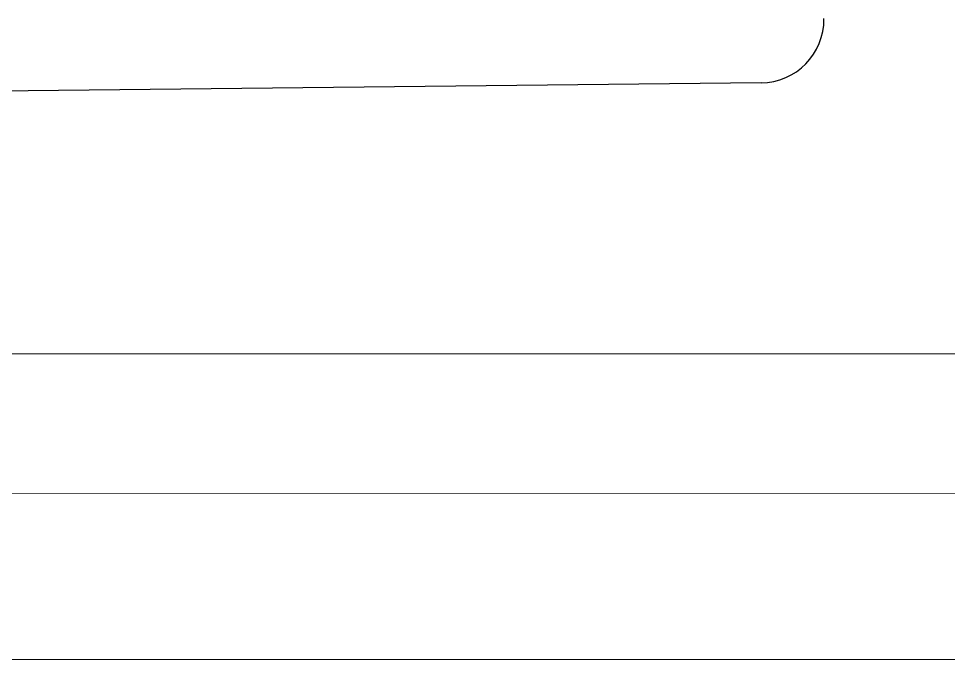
# Model space of a CAD drawing. Header units: inches. Extents: x 164.3 to 247.9, y 15.6 to 56.7.
# Drawn here: x 235.218 to 235.6766, y 26.0651 to 26.3812 of the extents above; entities that cross this region are included whole.
import ezdxf

# ---------------------------------------------------------------- set-up
doc = ezdxf.new("R2010")
doc.units = ezdxf.units.IN
doc.header["$MEASUREMENT"] = 0
doc.layers.get('0').update_dxf_attribs({"lineweight": 0})
doc.layers.add('WALL 1 100', color=250, linetype='Continuous', lineweight=9)
doc.layers.add('провода', color=1, linetype='Continuous', lineweight=5)

msp = doc.modelspace()

# ---------------------------------------------------------------- linework, layer by layer
at = {"color": 7, "linetype": 'ByBlock', "lineweight": -2}
msp.add_line((235.5842, 26.34946), (235.13059, 26.34455), dxfattribs=at)
msp.add_arc((235.58386, 26.38084), 0.03139, 270.6192, 0.6192, dxfattribs=at)
at = {"layer": 'WALL 1 100', "color": 0}
for p, q in [((247.77369, 26.21512), (229.02288, 26.21627)), ((247.92369, 26.06512), (229.02288, 26.06512))]:
    msp.add_line(p, q, dxfattribs=at)
at = {"layer": 'провода', "color": 1}
msp.add_line((234.82329, 26.14696), (247.84706, 26.14467), dxfattribs=at)

doc.saveas('drawing.dxf')
